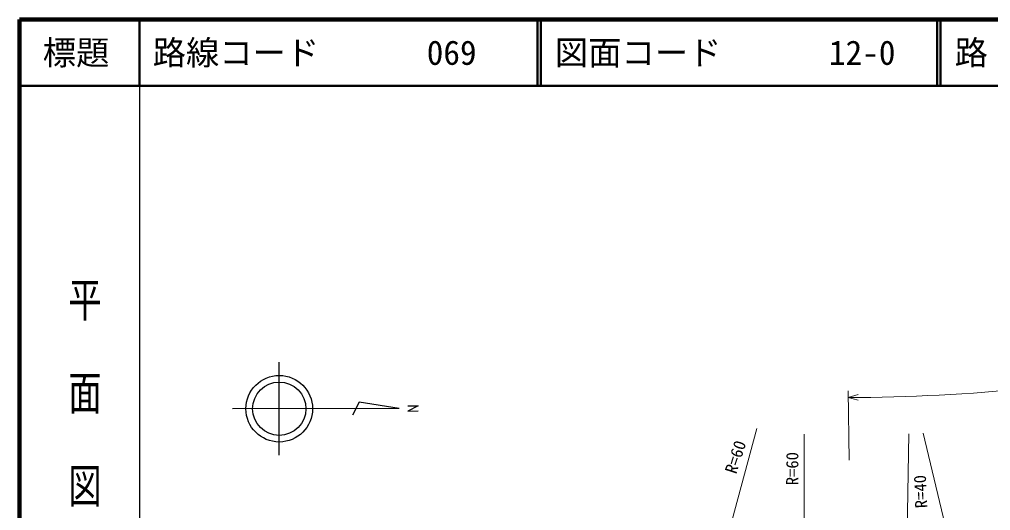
# Model space of a CAD drawing. Units: millimetres, scale not verified. Extents: x 40000 to 680000, y 20000 to 380000.
# Drawn here: x 40000 to 185779, y 306166 to 380000 of the extents above; entities that cross this region are included whole.
import ezdxf
from ezdxf.enums import TextEntityAlignment as Align

# ---------------------------------------------------------------- set-up
doc = ezdxf.new("R2010")
doc.units = ezdxf.units.MM
doc.header["$LTSCALE"] = 1000
for name, color, linetype, lineweight in [('M-BGD', 7, 'Continuous', 25), ('M-BMK-HTXT', 7, 'Continuous', 13), ('M-BMK-SRVR', 3, 'Continuous', 25), ('M-TTL', 2, 'Continuous', 140), ('M-TTL-BAND', 7, 'Continuous', 25), ('M-TTL-LINE', 7, 'Continuous', 50)]:
    doc.layers.add(name, color=color, linetype=linetype, lineweight=lineweight)
doc.layers.add('M-TTL-TXT', color=7, linetype='Continuous')
doc.styles.add('@ＭＳ ゴシック', font='')
doc.styles.add('ＭＳ ゴシック', font='')
doc.styles.get('@ＭＳ ゴシック').set_extended_font_data('@MS Gothic')
doc.styles.get('ＭＳ ゴシック').set_extended_font_data('MS Gothic')

msp = doc.modelspace()

# ---------------------------------------------------------------- linework, layer by layer
at = {"layer": 'M-BMK-HTXT'}
for p, q in [((164572, 313772), (164381, 324163)), ((164400, 323163), (165892, 323610)), ((165908, 322770), (164400, 323163)), ((142837, 289546), (150689, 318519)), ((182740, 288372), (175637, 317830)), ((157804, 317666), (157752, 287455)), ((173525, 317701), (172926, 287048))]:
    msp.add_line(p, q, dxfattribs=at)
msp.add_arc((163879, 598613), 275450, 270.10841, 275.79971, dxfattribs=at)
at = {"layer": 'M-BMK-SRVR'}
for p, q in [((79013, 314476), (79001, 328480)), ((91009, 322488), (90011, 320487)), ((97012, 321492), (91009, 322488)), ((97012, 321492), (72005, 321472)), ((99857, 321931), (98309, 321129)), ((98309, 321129), (99859, 321138)), ((98313, 321930), (99857, 321931))]:
    msp.add_line(p, q, dxfattribs=at)
for radius in [5001, 4001]:
    msp.add_circle((79007, 321478), radius, dxfattribs=at)
at = {"layer": 'M-TTL'}
for p, q in [((40000, 380000), (40000, 20000)), ((680000, 380000), (40000, 380000))]:
    msp.add_line(p, q, dxfattribs=at)
at = {"layer": 'M-TTL-BAND'}
msp.add_line((58000, 370000), (58000, 20000), dxfattribs=at)
at = {"layer": 'M-TTL-LINE'}
for p, q in [((58000, 380000), (58000, 370000)), ((117750, 380000), (117750, 370000)), ((118250, 380000), (118250, 370000)), ((177750, 380000), (177750, 370000)), ((178250, 380000), (178250, 370000)), ((40000, 370000), (680000, 370000))]:
    msp.add_line(p, q, dxfattribs=at)

# ---------------------------------------------------------------- texts
at = {"layer": 'M-BGD', "style": 'ＭＳ ゴシック'}
for s, rotation, p in [('R=60', 72.1, (148115, 311404)), ('R=60', 90, (157470, 309980)), ('R=40', 92.9, (176857, 306602))]:
    msp.add_text(s, height=1833, rotation=rotation, dxfattribs=at).set_placement(p, align=Align.BOTTOM_LEFT)
at = {"layer": 'M-TTL-BAND', "style": '@ＭＳ ゴシック', "width": 1.4}
msp.add_text('平  面  図', height=3666, rotation=270, dxfattribs=at).set_placement((49777, 306475), align=Align.MIDDLE_RIGHT)
at = {"layer": 'M-TTL-TXT', "style": 'ＭＳ ゴシック'}
msp.add_text('標題', height=3666, dxfattribs=at).set_placement((48500, 375000), align=Align.MIDDLE_CENTER)
for s, p in [('路線コード', (60000, 375000)), ('069', (101142, 375000)), ('図面コード', (120380, 375000)), ('12-0', (161521, 375000)), ('路 線 名', (180380, 375000))]:
    msp.add_text(s, height=3666, dxfattribs=at).set_placement(p, align=Align.MIDDLE_LEFT)

doc.saveas('drawing.dxf')
